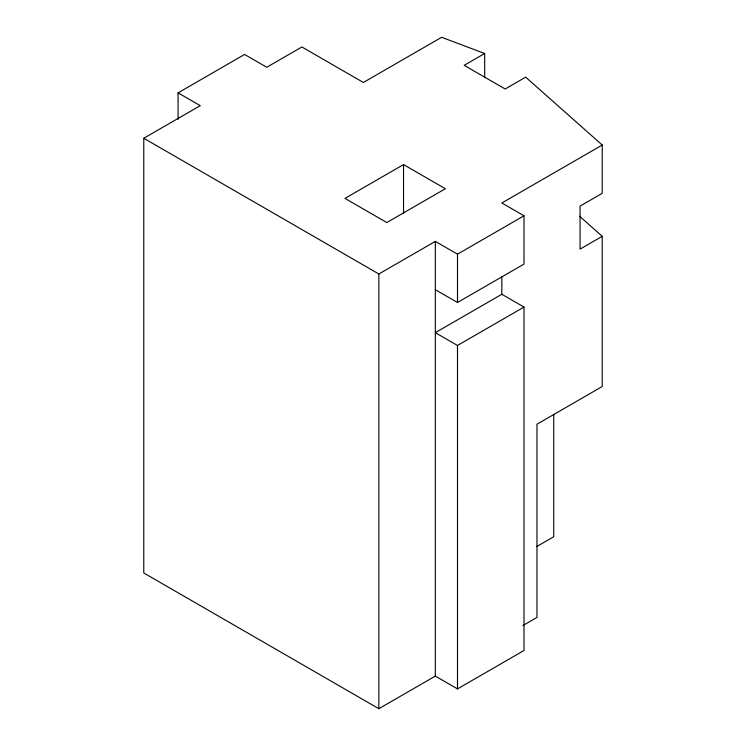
<?xml version="1.0" encoding="UTF-8"?>
<svg xmlns="http://www.w3.org/2000/svg" width="746" height="746" viewBox="0 0 746 746"><rect width="100%" height="100%" fill="white"/><g stroke="black" fill="none" stroke-linecap="round" stroke-linejoin="round"><path stroke-width="1.12" d="M178.07 119.304L178.07 92.858L244.585 54.458L266.751 67.261L301.888 46.97L363.377 82.47L441.623 37.3L484.686 53.488L484.686 77.64M524.009 307.072L457.494 345.473L435.328 332.669L501.834 294.269L524.009 307.072L524.009 650.493L457.494 688.894L435.328 676.1L378.856 708.7L143.773 572.975L143.773 138.262L200.245 105.662L178.07 92.858M484.686 53.488L464.189 65.322L505.182 88.998L525.678 77.155L602.227 145.022L602.227 193.326L580.062 206.12L580.062 249.108L602.227 236.314L579.614 216.265M403.539 164.586L344.978 198.399L386.801 222.541L445.362 188.738L403.539 164.586L403.539 213.533M143.773 138.262L378.856 273.987L435.328 241.387L457.494 254.181L524.009 215.781L524.009 264.084L457.494 302.484L435.328 289.681M602.227 145.022L501.834 202.987L524.009 215.781M536.672 546.585L553.728 536.738L553.728 414.524M522.918 625.53L536.971 617.408L536.971 424.204L602.227 386.531L602.227 236.314M501.834 276.85L501.834 294.269M457.494 254.181L457.494 302.484M457.494 345.473L457.494 688.894M435.328 241.387L435.328 676.1M378.856 273.987L378.856 708.7"/></g></svg>
